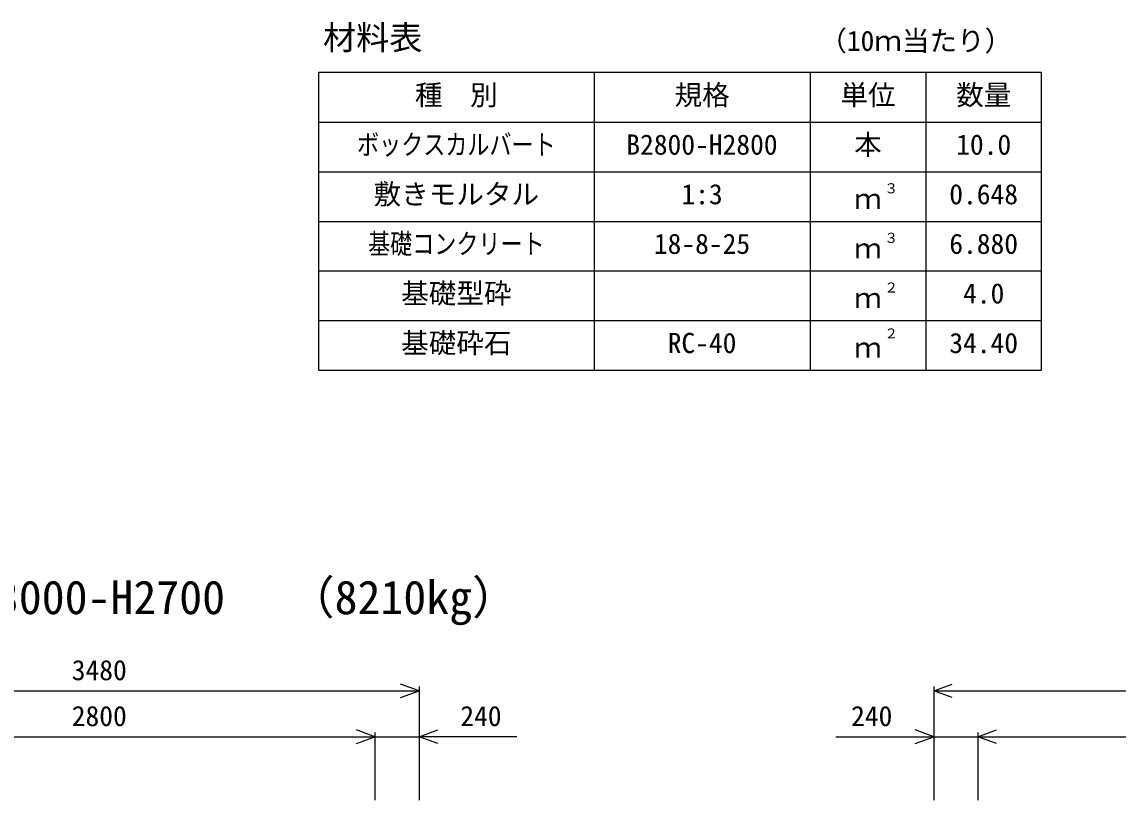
# Model space of a CAD drawing. Units: millimetres, scale not verified. Extents: x -100800 to 100800, y -35640 to 35640.
# Drawn here: x 82418 to 88383, y -8742 to -4506 of the extents above; entities that cross this region are included whole.
import ezdxf
from ezdxf.enums import TextEntityAlignment as Align

# ---------------------------------------------------------------- set-up
doc = ezdxf.new("R2010")
doc.units = ezdxf.units.MM
doc.header["$LTSCALE"] = 120
for name, color, linetype, lineweight in [('0-0_DIM', 7, 'Continuous', 25), ('0-3_HYO', 3, 'Continuous', 25), ('0-4_HYO2', 4, 'Continuous', 25), ('0-7_TXT', 7, 'Continuous', 25)]:
    doc.layers.add(name, color=color, linetype=linetype, lineweight=lineweight)
doc.styles.add('ＭＳ ゴシック', font='')
doc.styles.get('ＭＳ ゴシック').set_extended_font_data('MS Gothic')

msp = doc.modelspace()

# ---------------------------------------------------------------- linework, layer by layer
at = {"layer": '0-0_DIM'}
for p, q in [((81099.1, -8147.4), (84579.1, -8147.4)), ((84579.1, -8123.4), (84579.1, -8742)), ((87379.1, -8123.4), (87379.1, -8742)), ((87379.1, -8147.4), (90859.1, -8147.4)), ((84339.1, -8373.4), (84339.1, -8742)), ((85111.8, -8397.4), (84579.1, -8397.4)), ((86846.4, -8397.4), (87379.1, -8397.4)), ((87619.1, -8373.4), (87619.1, -8742))]:
    msp.add_line(p, q, dxfattribs=at)
for points in [[(84477.6, -8184.3), (84579.1, -8147.4), (84477.6, -8110.4)], [(87480.6, -8184.3), (87379.1, -8147.4), (87480.6, -8110.4)], [(81099.1, -8397.4), (81339.1, -8397.4), (84339.1, -8397.4), (84579.1, -8397.4)], [(84237.6, -8434.3), (84339.1, -8397.4), (84237.6, -8360.4)], [(84680.6, -8434.3), (84579.1, -8397.4), (84680.6, -8360.4)], [(87277.6, -8434.3), (87379.1, -8397.4), (87277.6, -8360.4)], [(87379.1, -8397.4), (87619.1, -8397.4), (90619.1, -8397.4), (90859.1, -8397.4)], [(87720.6, -8434.3), (87619.1, -8397.4), (87720.6, -8360.4)]]:
    msp.add_lwpolyline(points, dxfattribs=at)
at = {"layer": '0-3_HYO'}
for p, q in [((85531.6, -4781.4), (85531.6, -6401.4)), ((86706.6, -4781.4), (86706.6, -6401.4)), ((87336.6, -4781.4), (87336.6, -6401.4)), ((84031.6, -5051.4), (87966.6, -5051.4))]:
    msp.add_line(p, q, dxfattribs=at)
msp.add_lwpolyline([(84031.6, -6401.4), (87966.6, -6401.4), (87966.6, -4781.4), (84031.6, -4781.4)], close=True, dxfattribs=at)
at = {"layer": '0-4_HYO2'}
for p, q in [((84031.6, -5321.4), (87966.6, -5321.4)), ((84031.6, -5591.4), (87966.6, -5591.4)), ((84031.6, -5861.4), (87966.6, -5861.4)), ((84031.6, -6131.4), (87966.6, -6131.4))]:
    msp.add_line(p, q, dxfattribs=at)

# ---------------------------------------------------------------- texts
at = {"layer": '0-0_DIM', "style": 'ＭＳ ゴシック'}
for s, p in [('3480', (82689.1, -8122.4)), ('2800', (82689.1, -8372.4)), ('240', (84803.4, -8372.4)), ('240', (86929.8, -8372.4))]:
    msp.add_text(s, height=110, dxfattribs=at).set_placement(p, align=Align.BOTTOM_LEFT)
at = {"layer": '0-7_TXT', "style": 'ＭＳ ゴシック'}
for s, height, p in [('材料表', 132, (84056.6, -4696.4)), ('（10ｍ当たり）', 110, (86756.6, -4696.4)), ('種\u3000別', 110, (84556.6, -4991.4)), ('規格', 110, (85969.1, -4991.4)), ('単位', 110, (86871.6, -4991.4)), ('数量', 110, (87501.6, -4991.4)), ('B2800-H2800', 110, (85706.6, -5261.4)), ('本', 110, (86946.6, -5261.4)), ('10.0', 110, (87501.6, -5261.4)), ('敷きモルタル', 110, (84331.6, -5531.4)), ('1:3', 110, (86006.6, -5531.4)), ('３', 55, (87110.5, -5455.5)), ('0.648', 110, (87464.1, -5531.4)), ('ｍ', 110, (86946.6, -5556.4)), ('18-8-25', 110, (85856.6, -5801.4)), ('３', 55, (87110.5, -5725.5)), ('6.880', 110, (87464.1, -5801.4)), ('ｍ', 110, (86946.6, -5826.4)), ('基礎型砕', 110, (84481.6, -6071.4)), ('２', 55, (87110.5, -5995.5)), ('4.0', 110, (87539.1, -6071.4)), ('ｍ', 110, (86946.6, -6096.4)), ('基礎砕石', 110, (84481.6, -6341.4)), ('RC-40', 110, (85931.6, -6341.4)), ('２', 55, (87110.5, -6245.5)), ('34.40', 110, (87464.1, -6341.4)), ('ｍ', 110, (86946.6, -6366.4)), ('B3000-H2700', 183.3, (82151.6, -7784.7)), ('（8210kg）', 183.3, (83869.3, -7784.7))]:
    msp.add_text(s, height=height, dxfattribs=at).set_placement(p, align=Align.BOTTOM_LEFT)
at = {"layer": '0-7_TXT', "style": 'ＭＳ ゴシック', "width": 0.8}
for s, p in [('ボックスカルバート', (84241.6, -5261.4)), ('基礎コンクリート', (84301.6, -5801.4))]:
    msp.add_text(s, height=110, dxfattribs=at).set_placement(p, align=Align.BOTTOM_LEFT)

doc.saveas('drawing.dxf')
